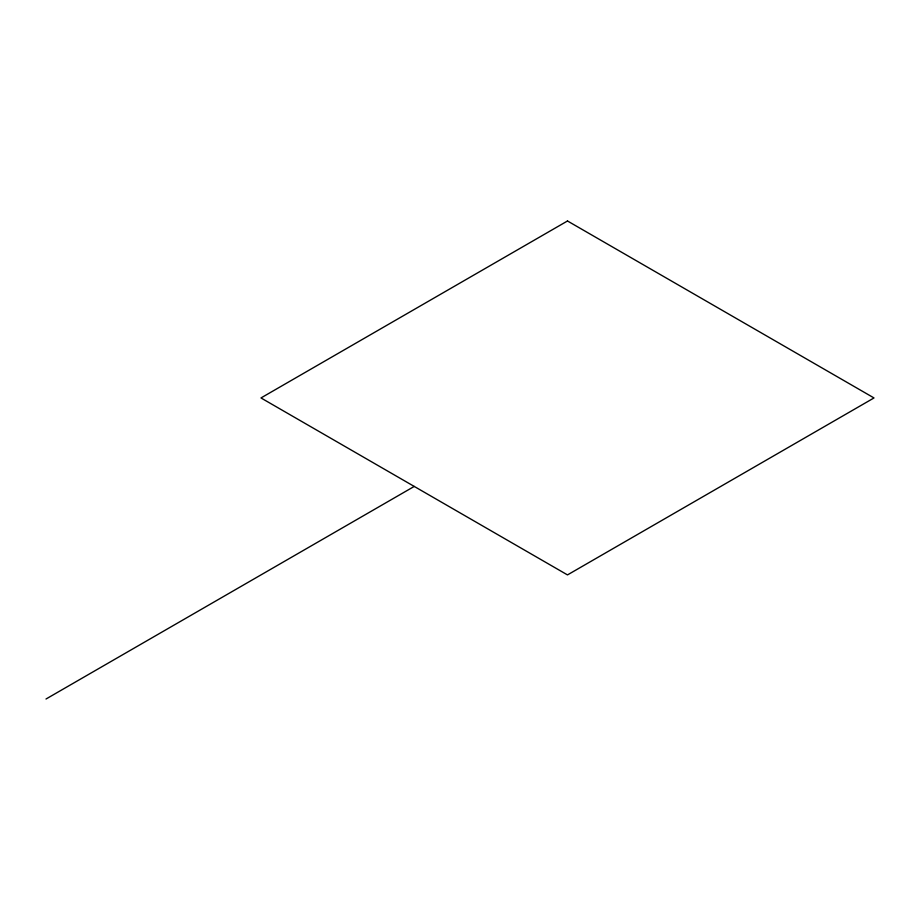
<?xml version="1.0" encoding="UTF-8"?>
<svg xmlns="http://www.w3.org/2000/svg" width="920" height="920" viewBox="0 0 920 920"><rect width="100%" height="100%" fill="white"/><g stroke="black" fill="none" stroke-linecap="round" stroke-linejoin="round"><path stroke-width="1.38" d="M46 699.016L414.23 486.427M567.49 220.984L260.981 397.946L567.49 574.908L874 397.946L567.49 220.984"/></g></svg>
